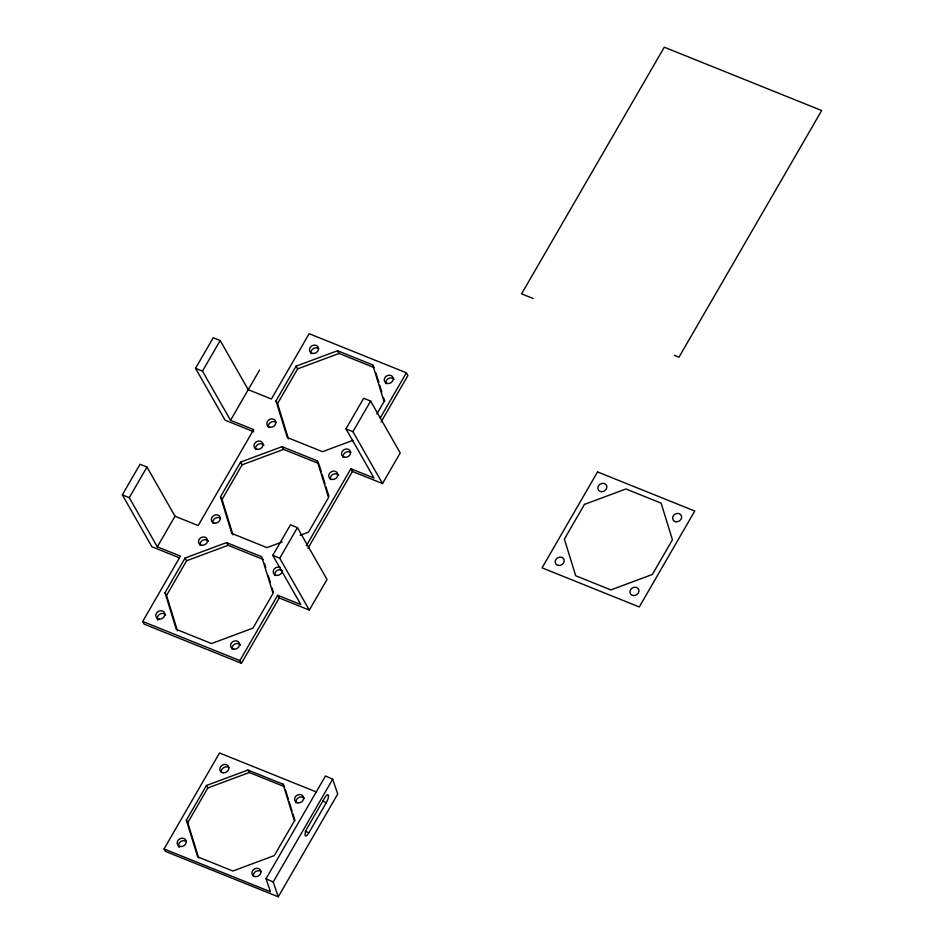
<?xml version="1.0" encoding="UTF-8"?>
<svg xmlns="http://www.w3.org/2000/svg" width="944" height="944" viewBox="0 0 944 944"><rect width="100%" height="100%" fill="white"/><g stroke="black" fill="none" stroke-linecap="round" stroke-linejoin="round"><path stroke-width="1.42" d="M179.266 557.751L151.913 546.753L122.319 494.868L140.031 464.259L146.969 467.056L175.018 516.226L198.169 525.548L253.665 429.614L230.525 420.304L202.476 371.134L195.526 368.337L213.238 337.728L220.176 340.524L248.225 389.695L271.376 399.017L309.16 333.692L406.38 372.809L407.926 375.523L381.034 421.992M241.428 663.302L239.882 660.588L277.678 595.275L279.223 597.977L241.428 663.302L144.208 624.173L142.674 621.471L180.457 556.146L157.318 546.836L129.269 497.665L146.969 467.056M202.476 371.134L220.176 340.524M157.318 546.836L175.018 516.226M230.525 420.304L259.588 370.06M164.999 592.726L185.095 558.01L226.536 542.599L261.724 556.748L273.052 593.41L252.957 628.126L211.515 643.548L176.327 629.388L164.999 592.726L166.545 595.44L177.448 630.734M282.209 541.962L267.01 547.614L231.823 533.454L220.507 496.804L240.59 462.088L282.044 446.665L317.219 460.825L318.765 463.528L283.578 449.379L282.044 446.665M352.903 440.388L322.506 451.692L287.33 437.532L276.002 400.881L296.086 366.166L337.539 350.743L372.727 364.903L374.261 367.605L339.085 353.445L337.539 350.743M166.545 595.44L186.629 560.724L228.082 545.302L263.27 559.462M232.956 534.811L222.052 499.506L242.136 464.79L283.578 449.379M288.451 438.877L277.548 403.584L297.631 368.868L339.085 353.445M277.678 595.275L300.817 604.585L272.769 555.414L290.481 524.805L297.419 527.602L327.013 579.474L309.313 610.084L279.223 597.977M350.885 468.743L374.025 478.053L345.976 428.883L363.688 398.274L370.626 401.07L400.221 452.943L382.521 483.552L352.419 471.445L350.885 468.743L306.34 545.738M309.313 610.084L279.719 558.211L297.419 527.602M382.521 483.552L352.926 431.679L370.626 401.07M376.868 413.956L384.043 401.554L372.727 364.903M380.22 418.039L406.38 372.809M307.874 548.44L352.419 471.445M164.032 848.939L270.503 891.785L266.031 878.722L325.503 775.944L332.666 779.225L337.728 794.022L278.268 896.8L165.436 851.394L164.032 848.939L219.527 753.005L316.452 792.004M283.082 784.216L294.41 820.867L274.326 855.583L232.873 871.005L197.685 856.845L186.369 820.194L206.453 785.479L247.906 770.056L283.082 784.216L284.486 786.671L249.31 772.522L247.906 770.056M198.677 857.954L187.773 822.649L207.857 787.933L249.31 772.522M278.268 896.8L273.205 882.003L332.666 779.225M308.865 832.844L326.305 802.695A6.065 1.829 -65.4 0 0 328.394 795.273A6.065 1.829 -65.4 0 0 324.665 797.904L307.225 828.053A6.065 1.829 -65.4 0 0 305.136 835.475A6.065 1.829 -65.4 0 0 308.865 832.844L305.278 831.204M300.168 535.283L308.464 532.204L328.547 497.488L317.219 460.825M533.148 298.528L521.572 293.867L664.281 47.2L821.681 110.542L678.972 357.21L674.335 355.345M345.976 428.883L352.926 431.679M253.842 431.774L225.12 420.222L195.526 368.337M122.319 494.868L129.269 497.665M272.769 555.414L279.719 558.211M142.674 621.471L239.882 660.588M322.718 801.055L326.305 802.695M266.031 878.722L273.205 882.003M296.086 366.166L297.631 368.868M276.002 400.881L277.548 403.584M240.59 462.088L242.136 464.79M220.507 496.804L222.052 499.506M226.536 542.599L228.082 545.302M185.095 558.01L186.629 560.724M206.453 785.479L207.857 787.933M186.369 820.194L187.773 822.649M375.936 373.033L378.874 382.544M379.712 385.258L381.813 392.043M383.488 397.471L384.751 401.542M319.19 464.885L321.279 471.681M322.116 474.395L325.055 483.894M325.892 486.608L328.831 496.119M264.521 563.533L265.783 567.604M268.297 575.746L270.397 582.542M272.073 587.97L273.335 592.041M285.324 789.385L288.262 798.895M289.1 801.609L292.038 811.108M292.876 813.822L294.976 820.619M157.931 620.184A4.685 4.024 -29.7 0 1 159.56 614.308A4.685 4.024 -29.7 0 1 165.755 615.051M200.152 545.467A4.685 4.024 -29.7 0 1 202.771 540.228A4.685 4.024 -29.7 0 1 208.435 541.278M232.236 649.33A4.685 4.024 -29.7 0 1 234.855 644.079A4.685 4.024 -29.7 0 1 240.519 645.13M274.916 575.557A4.685 4.024 -29.7 0 1 276.509 570.978A4.685 4.024 -29.7 0 1 281.536 570.046M268.474 427.396A4.685 4.024 -29.7 0 1 270.562 422.452A4.685 4.024 -29.7 0 1 276.037 422.428M343.238 457.474A4.685 4.024 -29.7 0 1 345.327 452.542A4.685 4.024 -29.7 0 1 350.79 452.506M385.919 383.701A4.685 4.024 -29.7 0 1 388.539 378.461A4.685 4.024 -29.7 0 1 394.203 379.512M311.154 353.622A4.685 4.024 -29.7 0 1 313.243 348.678A4.685 4.024 -29.7 0 1 318.718 348.655M255.659 449.545A4.685 4.024 -29.7 0 1 258.267 444.305A4.685 4.024 -29.7 0 1 263.942 445.344M212.978 523.318A4.685 4.024 -29.7 0 1 215.055 518.374A4.685 4.024 -29.7 0 1 220.53 518.35M330.424 479.635A4.685 4.024 -29.7 0 1 333.031 474.384A4.685 4.024 -29.7 0 1 338.707 475.434M282.28 570.66A4.685 4.024 -29.7 0 1 276.981 575.415A4.685 4.024 -29.7 0 1 273.489 570.341A4.685 4.024 -29.7 0 1 279.99 567.344M179.159 847.405A4.685 4.024 -29.7 0 1 180.292 841.883A4.685 4.024 -29.7 0 1 186.251 841.493M253.464 876.551A4.685 4.024 -29.7 0 1 255.541 871.607A4.685 4.024 -29.7 0 1 261.016 871.583M296.145 802.778A4.685 4.024 -29.7 0 1 298.752 797.527A4.685 4.024 -29.7 0 1 304.428 798.577M221.38 772.688A4.685 4.024 -29.7 0 1 223.468 767.755A4.685 4.024 -29.7 0 1 228.932 767.72M597.54 471.917L542.045 567.84L639.265 606.968L694.76 511.034L597.54 471.917M584.466 504.391L564.382 539.107L575.71 575.757L610.886 589.917L652.339 574.495L672.423 539.779L661.107 503.128L625.919 488.968L584.466 504.391M633.294 595.534A4.685 4.024 -29.7 0 0 638.817 589.74A4.685 4.024 -29.7 0 0 631.229 588.832A4.685 4.024 -29.7 0 0 633.294 595.534M558.529 565.444A4.685 4.024 -29.7 0 0 564.052 559.662A4.685 4.024 -29.7 0 0 556.464 558.754A4.685 4.024 -29.7 0 0 558.529 565.444M675.975 521.761A4.685 4.024 -29.7 0 0 681.497 515.967A4.685 4.024 -29.7 0 0 673.91 515.058A4.685 4.024 -29.7 0 0 675.975 521.761M601.21 491.671A4.685 4.024 -29.7 0 0 606.732 485.889A4.685 4.024 -29.7 0 0 599.145 484.98A4.685 4.024 -29.7 0 0 601.21 491.671M312.83 353.445A4.685 4.024 -29.7 0 0 318.352 347.663A4.685 4.024 -29.7 0 0 310.765 346.755A4.685 4.024 -29.7 0 0 312.83 353.445M344.914 457.309A4.685 4.024 -29.7 0 0 350.436 451.515A4.685 4.024 -29.7 0 0 342.849 450.607A4.685 4.024 -29.7 0 0 344.914 457.309M387.595 383.535A4.685 4.024 -29.7 0 0 393.117 377.753A4.685 4.024 -29.7 0 0 385.53 376.845A4.685 4.024 -29.7 0 0 387.595 383.535M233.911 649.153A4.685 4.024 -29.7 0 0 239.434 643.371A4.685 4.024 -29.7 0 0 231.846 642.463A4.685 4.024 -29.7 0 0 233.911 649.153M159.158 619.075A4.685 4.024 -29.7 0 0 164.669 613.281A4.685 4.024 -29.7 0 0 157.082 612.373A4.685 4.024 -29.7 0 0 159.158 619.075M257.334 449.379A4.685 4.024 -29.7 0 0 262.857 443.586A4.685 4.024 -29.7 0 0 255.269 442.677A4.685 4.024 -29.7 0 0 257.334 449.379M332.099 479.458A4.685 4.024 -29.7 0 0 337.622 473.676A4.685 4.024 -29.7 0 0 330.022 472.767A4.685 4.024 -29.7 0 0 332.099 479.458M214.654 523.141A4.685 4.024 -29.7 0 0 220.176 517.359A4.685 4.024 -29.7 0 0 212.589 516.451A4.685 4.024 -29.7 0 0 214.654 523.141M201.839 545.302A4.685 4.024 -29.7 0 0 207.361 539.52A4.685 4.024 -29.7 0 0 199.762 538.611A4.685 4.024 -29.7 0 0 201.839 545.302M270.149 427.219A4.685 4.024 -29.7 0 0 275.672 421.437A4.685 4.024 -29.7 0 0 268.084 420.528A4.685 4.024 -29.7 0 0 270.149 427.219M255.281 876.622A4.685 4.024 -29.7 0 0 260.804 870.84A4.685 4.024 -29.7 0 0 253.204 869.931A4.685 4.024 -29.7 0 0 255.281 876.622M180.516 846.532A4.685 4.024 -29.7 0 0 186.039 840.75A4.685 4.024 -29.7 0 0 178.44 839.841A4.685 4.024 -29.7 0 0 180.516 846.532M297.962 802.848A4.685 4.024 -29.7 0 0 303.484 797.066A4.685 4.024 -29.7 0 0 295.885 796.158A4.685 4.024 -29.7 0 0 297.962 802.848M223.197 772.758A4.685 4.024 -29.7 0 0 228.719 766.976A4.685 4.024 -29.7 0 0 221.132 766.068A4.685 4.024 -29.7 0 0 223.197 772.758"/></g></svg>
